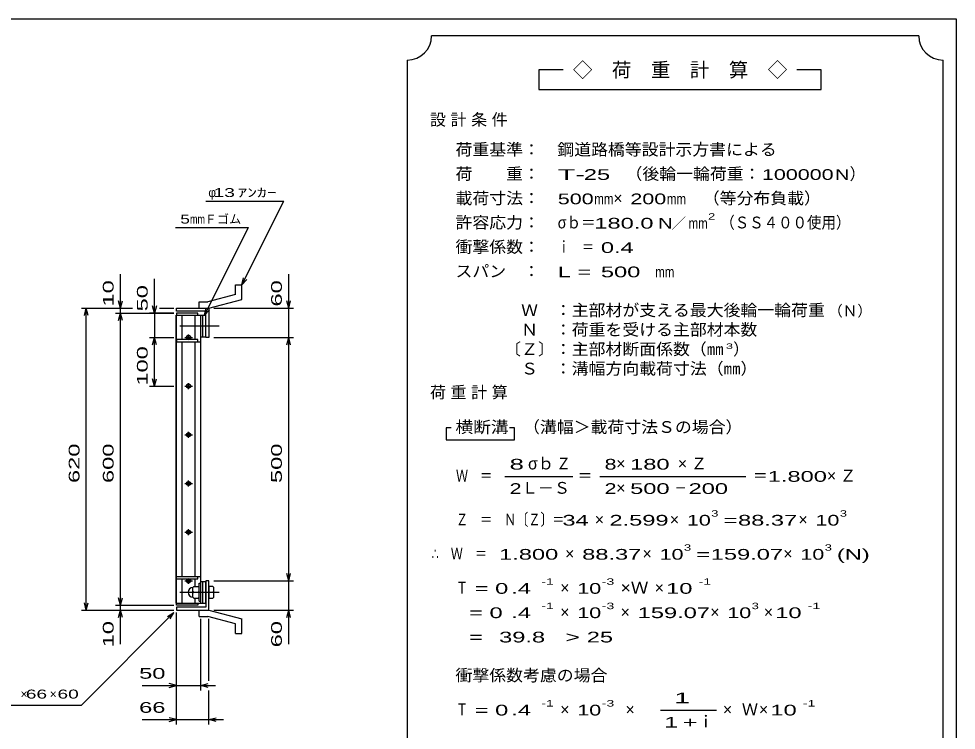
# Model space of a CAD drawing. Units: millimetres, scale not verified. Extents: x -1820 to 1731, y -1282 to 1054.
# Drawn here: x -194 to 1731, y -408 to 1054 of the extents above; entities that cross this region are included whole.
import ezdxf
from ezdxf.enums import TextEntityAlignment as Align

# ---------------------------------------------------------------- set-up
doc = ezdxf.new("R2010")
doc.units = ezdxf.units.MM
doc.header["$LTSCALE"] = 10
doc.linetypes.add('CHAIN', pattern=[18.5, 12, -1.5, 3.5, -1.5])
for name, color, linetype, lineweight in [('0_2', 150, 'Continuous', 25), ('16', 3, 'Continuous', 25), ('19', 6, 'Continuous', 25), ('22', 4, 'Continuous', 25), ('24', 2, 'Continuous', 25)]:
    doc.layers.add(name, color=color, linetype=linetype, lineweight=lineweight)
doc.styles.add('ベクトル', font='')
doc.styles.get('ベクトル').set_extended_font_data('ベクトル')

msp = doc.modelspace()

# ---------------------------------------------------------------- linework, layer by layer
at = {"layer": '0_2'}
for p, q in [((-1729, 1053.5), (1731, 1053.5)), ((1731, 1053.5), (1731, -1146.5))]:
    msp.add_line(p, q, dxfattribs=at)
at = {"layer": '16'}
for p, q in [((129.3, -146.5), (129.3, 444.5)), ((129.3, 444.5), (130, 444.5)), ((174, 449), (130, 449)), ((130, 449), (130, 444.5)), ((130, 444.5), (174, 444.5)), ((130, -146.5), (130, 444.5)), ((130, 444.5), (180, 444.5)), ((141.5, 394.5), (141.5, 444.5)), ((168.5, 394.5), (168.5, 444.5)), ((174, 444.5), (174, 449)), ((180, -146.5), (180, 444.5)), ((180, 444.5), (184.5, 444.5)), ((184.5, 400.5), (184.5, 444.5)), ((184.5, 444.5), (190.5, 444.5)), ((190.5, 400.5), (190.5, 444.5)), ((155, 394.5), (155, 405)), ((130, 394.5), (130, 390)), ((174, 394.5), (130, 394.5)), ((130, 390), (180, 390)), ((141.5, -92), (141.5, 390)), ((147, 399), (163, 399)), ((153, 402), (157, 402)), ((153, 396), (157, 396)), ((168.5, -92), (168.5, 390)), ((174, 390), (174, 394.5)), ((180, 400.5), (184.5, 400.5)), ((184.5, 400.5), (190.5, 400.5)), ((147, 299), (163, 299)), ((153, 302), (157, 302)), ((153, 296), (157, 296)), ((155, 293), (155, 305)), ((147, 199), (163, 199)), ((153, 202), (157, 202)), ((153, 196), (157, 196)), ((155, 193), (155, 205)), ((147, 99), (163, 99)), ((153, 102), (157, 102)), ((155, 93), (155, 105)), ((153, 96), (157, 96)), ((153, 2), (157, 2)), ((155, -7), (155, 5)), ((147, -1), (163, -1)), ((153, -4), (157, -4)), ((130, -96.5), (130, -92)), ((130, -92), (180, -92)), ((174, -96.5), (174, -92)), ((130, -96.5), (174, -96.5)), ((141.5, -146.5), (141.5, -96.5)), ((147, -101), (163, -101)), ((153, -98), (157, -98)), ((153, -104), (157, -104)), ((155, -107), (155, -96.5)), ((166, -112.5), (164, -114.5)), ((164, -134.5), (164, -114.5)), ((166, -112.5), (175, -112.5)), ((168.5, -111.5), (168.5, -96.5)), ((177, -114.5), (175, -112.5)), ((177, -143), (177, -106)), ((177, -106), (180, -106)), ((180, -102.5), (184.5, -102.5)), ((180, -143), (180, -106)), ((184.5, -146.5), (184.5, -102.5)), ((184.5, -102.5), (190.5, -102.5)), ((190.5, -146.5), (190.5, -102.5)), ((166, -124.5), (164, -122.5)), ((166, -124.5), (164, -126.5)), ((164, -134.5), (166, -136.5)), ((166, -124.5), (175, -124.5)), ((175, -124.5), (177, -122.5)), ((177, -126.5), (175, -124.5)), ((175, -136.5), (177, -134.5)), ((129.3, -146.5), (130, -146.5)), ((130, -146.5), (174, -146.5)), ((130, -151), (130, -146.5)), ((130, -146.5), (180, -146.5)), ((174, -151), (130, -151)), ((166, -136.5), (175, -136.5)), ((168.5, -146.5), (168.5, -137.5)), ((174, -146.5), (174, -151)), ((177, -143), (180, -143)), ((180, -146.5), (184.5, -146.5)), ((184.5, -146.5), (190.5, -146.5))]:
    msp.add_line(p, q, dxfattribs=at)
at = {"layer": '16', "linetype": 'CHAIN'}
for p, q in [((137, 422.5), (218, 422.5)), ((137, -124.5), (218, -124.5))]:
    msp.add_line(p, q, dxfattribs=at)
at = {"layer": '16'}
for centre, radius, start, end in [((153, 399), 3, 90, 270), ((155, 399), 4, 46.6, 133.4), ((155, 399), 4, 226.6, 313.4), ((157, 399), 3, 270, 90), ((153, 299), 3, 90, 270), ((155, 299), 4, 46.6, 133.4), ((155, 299), 4, 226.6, 313.4), ((157, 299), 3, 270, 90), ((153, 199), 3, 90, 270), ((155, 199), 4, 46.6, 133.4), ((155, 199), 4, 226.6, 313.4), ((157, 199), 3, 270, 90), ((153, 99), 3, 90, 270), ((155, 99), 4, 46.6, 133.4), ((157, 99), 3, 270, 90), ((155, 99), 4, 226.6, 313.4), ((153, -1), 3, 90, 270), ((155, -1), 4, 46.6, 133.4), ((157, -1), 3, 270, 90), ((155, -1), 4, 226.6, 313.4), ((153, -101), 3, 90, 270), ((155, -101), 4, 46.6, 133.4), ((155, -101), 4, 226.6, 313.4), ((164, -124.5), 10, 90, 270), ((157, -101), 3, 270, 90)]:
    msp.add_arc(centre, radius, start, end, dxfattribs=at)
at = {"layer": '19'}
for p, q in [((251.1, 507.1), (264.1, 507.1)), ((251.1, 487.1), (251.1, 507.1)), ((264.1, 477.1), (264.1, 507.1)), ((251.1, 487.1), (194.8, 472)), ((176.5, 472), (194.8, 472)), ((176.5, 459), (176.5, 472)), ((196.5, 459), (264.1, 477.1)), ((130, 453), (130, 459)), ((130, 459), (196.5, 459)), ((190.5, 453), (130, 453)), ((176.5, 459), (196.5, 459)), ((190.5, 399), (190.5, 453)), ((196.5, 459), (196.5, 399)), ((196.5, 399), (190.5, 399)), ((196.5, -101), (190.5, -101)), ((190.5, -101), (190.5, -155)), ((196.5, -161), (196.5, -101)), ((204.5, -112.5), (196.5, -112.5)), ((196.5, -112.5), (196.5, -136.5)), ((206.5, -114.5), (204.5, -112.5)), ((206.5, -134.5), (206.5, -114.5)), ((196.5, -124.5), (204.5, -124.5)), ((206.5, -122.5), (204.5, -124.5)), ((204.5, -124.5), (206.5, -126.5)), ((204.5, -136.5), (206.5, -134.5)), ((196.5, -136.5), (204.5, -136.5)), ((130, -155), (130, -161)), ((190.5, -155), (130, -155)), ((130, -161), (196.5, -161)), ((176.5, -161), (196.5, -161)), ((176.5, -174), (176.5, -161)), ((196.5, -161), (264.1, -179.1)), ((176.5, -174), (194.8, -174)), ((251.1, -189.1), (194.8, -174)), ((251.1, -209.1), (251.1, -189.1)), ((264.1, -209.1), (264.1, -179.1)), ((251.1, -209.1), (264.1, -209.1))]:
    msp.add_line(p, q, dxfattribs=at)
at = {"layer": '22'}
for p, q in [((190.5, 679), (350.5, 679)), ((264.5, 507), (350.5, 679)), ((128, 624.5), (278, 624.5)), ((188, 444.5), (278, 624.5)), ((15, 459), (15, 529)), ((264.5, 507), (267.5, 521.6)), ((360.5, 459), (360.5, 529)), ((85, 449), (85, 519)), ((264.5, 507), (274.5, 518)), ((15, 459), (11, 474)), ((15, 459), (19, 474)), ((85, 449), (81, 464)), ((89, 464), (85, 449)), ((360.5, 459), (356.5, 474)), ((360.5, 459), (364.5, 474)), ((-65, 459), (40, 459)), ((-59, 444), (-55, 459)), ((-51, 444), (-55, 459)), ((-55, -161), (-55, 459)), ((5, 459), (40, 459)), ((5, 449), (125, 449)), ((11, 434), (15, 449)), ((15, 449), (15, 459)), ((19, 434), (15, 449)), ((15, -151), (15, 449)), ((125, 449), (75, 449)), ((85, 449), (85, 399)), ((95, 459), (125, 459)), ((95, 459), (125, 459)), ((188, 444.5), (191, 459.1)), ((188, 444.5), (198, 455.5)), ((206.5, 459), (370.5, 459)), ((360.5, 399), (360.5, 459)), ((75, 399), (125, 399)), ((81, 384), (85, 399)), ((89, 384), (85, 399)), ((85, 299), (85, 399)), ((206.5, 399), (370.5, 399)), ((356.5, 384), (360.5, 399)), ((364.5, 384), (360.5, 399)), ((360.5, -101), (360.5, 399)), ((85, 299), (81, 314)), ((85, 299), (89, 314)), ((75, 299), (125, 299)), ((360.5, -101), (356.5, -86)), ((360.5, -101), (364.5, -86)), ((206.5, -101), (370.5, -101)), ((360.5, -161), (360.5, -101)), ((-55, -161), (-59, -146)), ((-55, -161), (-51, -146)), ((5, -151), (125, -151)), ((15, -151), (11, -136)), ((15, -151), (19, -136)), ((15, -161), (15, -151)), ((-65, -161), (125, -161)), ((-65, -356), (125, -166)), ((5, -161), (125, -161)), ((11, -176), (15, -161)), ((19, -176), (15, -161)), ((15, -231), (15, -161)), ((112, -174), (125, -166)), ((117, -179), (125, -166)), ((130, -326), (130, -166)), ((130, -396), (130, -166)), ((206.5, -161), (370.5, -161)), ((356.5, -176), (360.5, -161)), ((364.5, -176), (360.5, -161)), ((360.5, -231), (360.5, -161)), ((180, -326), (180, -179)), ((196.5, -306), (196.5, -179)), ((60, -316), (130, -316)), ((130, -316), (115, -312)), ((115, -320), (130, -316)), ((130, -316), (180, -316)), ((180, -316), (195, -312)), ((195, -320), (180, -316)), ((180, -316), (210, -316)), ((196.5, -396), (196.5, -326)), ((-265, -356), (-65, -356)), ((130, -386), (115, -382)), ((196.5, -386), (211.5, -382)), ((60, -386), (130, -386)), ((115, -390), (130, -386)), ((130, -386), (196.5, -386)), ((211.5, -390), (196.5, -386)), ((196.5, -386), (226.5, -386))]:
    msp.add_line(p, q, dxfattribs=at)
at = {"layer": '24', "color": 4}
for p, q in [((1654, 1018.5), (654, 1018.5)), ((604, 968.5), (604, -581.5)), ((1704, -581.5), (1704, 968.5)), ((924, 948.5), (874, 948.5)), ((874, 948.5), (874, 908.5)), ((1454, 948.5), (1404, 948.5)), ((1454, 908.5), (1454, 948.5)), ((874, 908.5), (1454, 908.5)), ((694, 213.5), (684, 213.5)), ((684, 213.5), (684, 188.5)), ((824, 213.5), (814, 213.5)), ((824, 188.5), (824, 213.5)), ((684, 188.5), (824, 188.5)), ((804, 113.5), (944, 113.5)), ((999, 113.5), (1299, 113.5)), ((1124, -366.5), (1239, -366.5))]:
    msp.add_line(p, q, dxfattribs=at)
for centre, start, end in [((604, 1018.5), 270, 0), ((1704, 1018.5), 180, 270)]:
    msp.add_arc(centre, 50, start, end, dxfattribs=at)

# ---------------------------------------------------------------- texts
at = {"layer": '22', "color": 2, "style": 'ベクトル'}
for s, height, p in [('φ', 18.3, (195.5, 696.5)), ('Ｆゴム', 18.33, (188, 642)), ('×', 18.3, (-190, -333.5)), ('×', 18.3, (-130, -333.5))]:
    msp.add_text(s, height=height, dxfattribs=at).set_placement(p, align=Align.MIDDLE_LEFT)
for s, height, width, p in [(' 13 ', 18.33, 1.6, (195.5, 696.5)), ('ｱﾝｶｰ', 18.33, 1.6, (255.5, 696.5)), ('5', 18.3, 1.45, (138, 642)), ('mm', 18.33, 0.75, (158, 642)), (' 50 ', 21.99, 1.65, (40, -291)), (' 66 ', 18.33, 1.6, (-190, -333.5)), (' 60 ', 18.33, 1.6, (-125, -333.5)), (' 66 ', 21.99, 1.65, (40, -361))]:
    msp.add_text(s, height=height, dxfattribs=dict(at, width=width)).set_placement(p, align=Align.MIDDLE_LEFT)
at = {"layer": '22', "color": 2, "style": 'ベクトル', "width": 1.65}
for s, p in [(' 10 ', (-10, 449)), (' 50 ', (60, 439)), (' 60 ', (335.5, 449)), (' 100 ', (60, 286.5)), (' 620 ', (-80, 86.5)), (' 600 ', (-10, 86.5)), (' 500 ', (335.5, 86.5)), (' 10 ', (-10, -251)), (' 60 ', (335.5, -251))]:
    msp.add_text(s, height=21.99, rotation=90, dxfattribs=at).set_placement(p, align=Align.MIDDLE_LEFT)
at = {"layer": '24', "style": 'ベクトル'}
for s, height, p in [('◇\u3000荷\u3000重\u3000計\u3000算\u3000◇', 29.33, (944, 948.5)), ('）', 24.2, (1512, 735)), ('×', 24.2, (1027, 685)), ('／', 22, (1146.5, 633.5)), ('（Ｎ）', 21.99, (1468, 453.5)), ('）', 24.2, (1273, 375)), ('σｂ', 24.19, (852, 140)), ('×', 24.2, (1033, 140)), ('Ｌ－Ｓ', 24.19, (839, 90)), ('×', 24.2, (1033, 90)), ('×', 24.2, (989, 25)), ('×', 24.2, (1143, 25)), ('×', 24.2, (1407, 25)), ('×', 24.2, (928, -45)), ('×', 24.2, (1087, -45)), ('×', 24.2, (1376, -45)), ('×', 24.2, (918, -115)), ('×', 24.2, (1112, -115)), ('×', 24.2, (918, -165)), ('×', 24.2, (1042, -165)), ('×', 24.2, (1226, -165)), ('×', 24.2, (1336, -165)), ('×', 24.2, (918, -365)), ('×', 24.2, (1052, -365)), ('×', 24.2, (1252, -365)), ('Ｗ', 24.2, (1291, -365)), ('×', 24.2, (1326, -365)), ('ｉ', 24.2, (1200.5, -390))]:
    msp.add_text(s, height=height, dxfattribs=at).set_placement(p, align=Align.MIDDLE_LEFT)
for s, height, width, p in [('荷重基準：\u3000', 24.19, 1.05, (703, 785)), ('鋼道路橋等設計示方書による', 24.19, 1.05, (912, 785)), ('荷\u3000\u3000重：\u3000', 24.19, 1.05, (703, 735)), ('（後輪一輪荷重：', 24.19, 1.05, (1052, 735)), ('T-', 21.99, 2, (913, 733.5)), (' 25 ', 21.99, 1.65, (953, 733.5)), ('100000', 21.99, 1.5, (1332, 733.5)), ('N', 22, 1.4, (1482, 733.5)), ('載荷寸法：\u3000', 24.19, 1.05, (703, 685)), ('500', 21.99, 1.5, (913, 683.5)), ('200', 21.99, 1.5, (1062, 683.5)), ('\u3000（等分布負載）', 24.19, 1.05, (1176, 685)), ('mm', 21.99, 0.8, (988, 683.5)), ('mm', 21.99, 0.8, (1137, 683.5)), ('許容応力：\u3000', 24.19, 1.05, (703, 635)), ('σｂ＝', 24.19, 0.9, (913, 635)), ('180.0', 21.99, 1.65, (988, 633.5)), ('N', 22, 1.4, (1119, 633.5)), ('mm', 21.99, 0.8, (1181.5, 633.5)), ('2', 13.2, 1.5, (1221.5, 647.5)), ('（ＳＳ４００使用）', 24.19, 0.9, (1246.5, 635)), ('衝撃係数：\u3000', 24.19, 1.05, (703, 585)), ('ｉ\u3000＝', 24.19, 0.75, (913, 585)), (' 0.4', 21.99, 1.65, (988, 583.5)), ('スパン\u3000：\u3000', 24.19, 1.05, (703, 535)), ('L =', 21.99, 1.65, (913, 533.5)), (' 500 ', 21.99, 1.65, (988, 533.5)), ('mm', 21.99, 0.8, (1113, 533.5)), ('\u3000Ｗ\u3000：主部材が支える最大後輪一輪荷重', 24.19, 1.05, (803, 455)), ('\u3000Ｎ\u3000：荷重を受ける主部材本数', 24.19, 1.05, (803, 415)), ('〔Ｚ〕：主部材断面係数（㎜', 24.19, 1.05, (803, 375)), ('3', 11, 1.8, (1258, 381)), ('\u3000Ｓ\u3000：溝幅方向載荷寸法（㎜）', 24.19, 1.05, (803, 335)), ('\u3000（溝幅＞載荷寸法Ｓの場合）', 24.19, 1.05, (807, 215)), ('横断溝', 24.19, 1.1, (703, 215)), ('8', 22, 1.8, (814, 138.5)), ('Ｚ', 24.2, 0.9, (910, 140)), ('8', 22, 1.5, (1009, 138.5)), (' 180 ', 21.99, 1.65, (1048, 138.5)), ('Ｗ\u3000＝', 24.19, 0.75, (704, 115)), ('＝', 24.2, 0.9, (954, 115)), ('＝', 24.2, 0.9, (1314, 115)), ('1.800', 21.99, 1.65, (1344, 113.5)), ('2', 22, 1.5, (814, 88.5)), ('2', 22, 1.5, (1009, 88.5)), (' 500 ', 21.99, 1.65, (1048, 88.5)), (' 200 ', 21.99, 1.65, (1168, 88.5)), ('－', 24.2, 0.75, (1153, 90)), ('Ｚ\u3000＝\u3000Ｎ〔Ｚ〕＝', 24.19, 0.75, (704, 25)), ('3', 13.2, 1.5, (1228, 37.5)), ('3', 13.2, 1.5, (1492, 37.5)), (' 34 ', 21.99, 1.65, (909, 23.5)), ('2.599', 21.99, 1.65, (1019, 23.5)), ('10', 21.99, 1.5, (1178, 23.5)), ('=', 22, 1.7, (1253, 23.5)), ('88.37', 21.99, 1.65, (1283, 23.5)), ('10', 21.99, 1.5, (1442, 23.5)), ('∴\u3000Ｗ\u3000＝', 24.19, 0.75, (654, -45)), (' 1.800', 21.99, 1.65, (779, -46.5)), ('88.37', 21.99, 1.65, (963, -46.5)), ('10', 21.99, 1.5, (1122, -46.5)), ('3', 13.2, 1.5, (1172, -32.5)), ('159.07', 21.99, 1.65, (1227, -46.5)), ('10', 21.99, 1.5, (1411, -46.5)), ('3', 13.2, 1.5, (1461, -32.5)), ('(N)', 21.99, 1.65, (1486, -46.5)), ('=', 22, 1.7, (1197, -46.5)), ('-1', 13.2, 1.65, (879, -102.5)), ('-3', 13.2, 1.65, (1003, -102.5)), ('-1', 13.2, 1.65, (1202, -102.5)), ('Ｔ', 24.2, 0.75, (704, -115)), (' = 0', 21.99, 1.65, (729, -116.5)), (' .4 ', 21.99, 1.65, (804, -116.5)), ('10', 21.99, 1.5, (953, -116.5)), ('×Ｗ', 24.19, 1.1, (1042, -115)), (' 10 ', 21.99, 1.65, (1122, -116.5)), ('-1', 13.2, 1.65, (879, -152.5)), ('-3', 13.2, 1.65, (1003, -152.5)), ('3', 13.2, 1.5, (1311, -152.5)), ('-1', 13.2, 1.65, (1426, -152.5)), ('  = 0', 21.99, 1.65, (704, -166.5)), (' .4 ', 21.99, 1.65, (804, -166.5)), ('10', 21.99, 1.5, (953, -166.5)), ('159.07', 21.99, 1.65, (1077, -166.5)), ('10', 21.99, 1.5, (1261, -166.5)), (' 10 ', 21.99, 1.65, (1346, -166.5)), (' 39.8', 21.99, 1.65, (779, -216.5)), ('>', 22, 1.7, (929, -216.5)), (' 25 ', 21.99, 1.65, (959, -216.5)), ('  =', 21.99, 1.65, (704, -216.5)), ('衝撃係数考慮の場合', 24.19, 1.05, (703, -295)), ('-1', 13.2, 1.65, (879, -352.5)), ('-3', 13.2, 1.65, (1003, -352.5)), ('-1', 13.2, 1.65, (1416, -352.5)), ('Ｔ', 24.2, 0.75, (704, -365)), (' = 0', 21.99, 1.65, (729, -366.5)), (' .4 ', 21.99, 1.65, (804, -366.5)), ('10', 21.99, 1.5, (953, -366.5)), (' 10 ', 21.99, 1.65, (1336, -366.5))]:
    msp.add_text(s, height=height, dxfattribs=dict(at, width=width)).set_placement(p, align=Align.MIDDLE_LEFT)
at = {"layer": '24', "attachment_point": 4, "style": 'ベクトル'}
for s, insert, char_height in [('\\T1.28;設計条件', (650.5, 845), 24.19), ('\\T1.28;荷重計算', (650.5, 285), 24.19), ('\\T1.42;×Ｚ', (1159.5, 140), 24.19), ('\\T1.42;×Ｚ', (1465.5, 115), 24.19), ('\\T1.25;\\W2;\\~1\\~', (1131.5, -341.5), 21.99), ('\\T1.33;\\W1.75;1+', (1131.5, -391.5), 21.99)]:
    msp.add_mtext(s, dxfattribs=dict(at, insert=insert, char_height=char_height))

doc.saveas('drawing.dxf')
